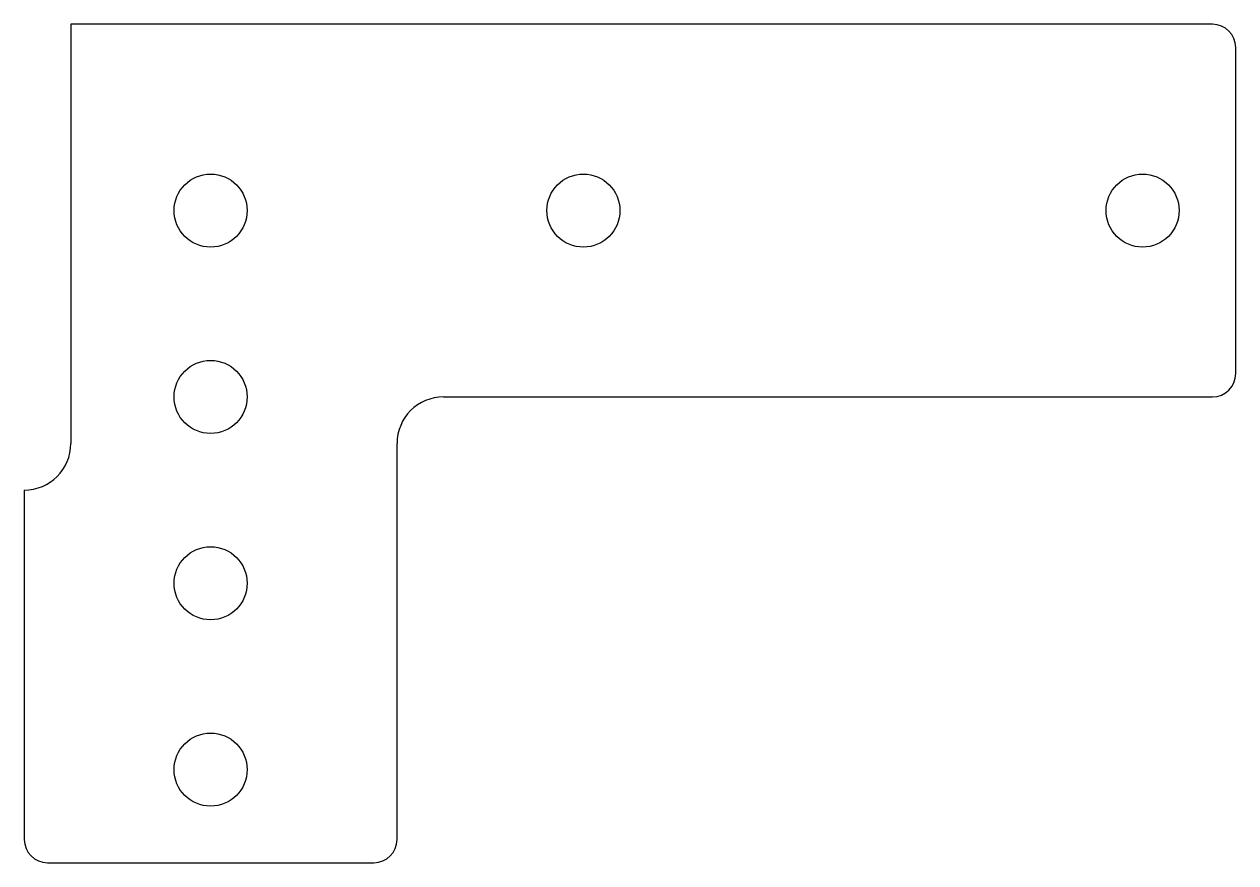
# Model space of a CAD drawing. Extents: x -1 to 2.25, y -1.25 to 1.
import ezdxf

# ---------------------------------------------------------------- set-up
doc = ezdxf.new("R2010")
doc.units = 0
doc.header["$MEASUREMENT"] = 0
doc.layers.add('VISIBLE', color=7, linetype='CONTINUOUS')

msp = doc.modelspace()

# ---------------------------------------------------------------- linework, layer by layer
at = {"layer": 'VISIBLE'}
for p, q in [((2.1875, 1), (-0.875, 1)), ((-0.875, 1), (-0.875, -0.125)), ((2.25, 0.0625), (2.25, 0.9375)), ((0.125, 0), (2.1875, 0)), ((0, -1.1875), (0, -0.125)), ((-1, -0.25), (-1, -1.1875)), ((-0.9375, -1.25), (-0.0625, -1.25))]:
    msp.add_line(p, q, dxfattribs=at)
for centre in [(-0.5, 0.5), (0.5, 0.5), (2, 0.5), (-0.5, 0), (-0.5, -0.5), (-0.5, -1)]:
    msp.add_circle(centre, 0.098, dxfattribs=at)
for centre, radius, start, end in [((2.1875, 0.9375), 0.0625, 0, 90), ((2.1875, 0.0625), 0.0625, 270, 0), ((0.125, -0.125), 0.125, 90, 180), ((-1, -0.125), 0.125, 270, 0), ((-0.9375, -1.1875), 0.0625, 180, 270), ((-0.0625, -1.1875), 0.0625, 270, 0)]:
    msp.add_arc(centre, radius, start, end, dxfattribs=at)

doc.saveas('drawing.dxf')
